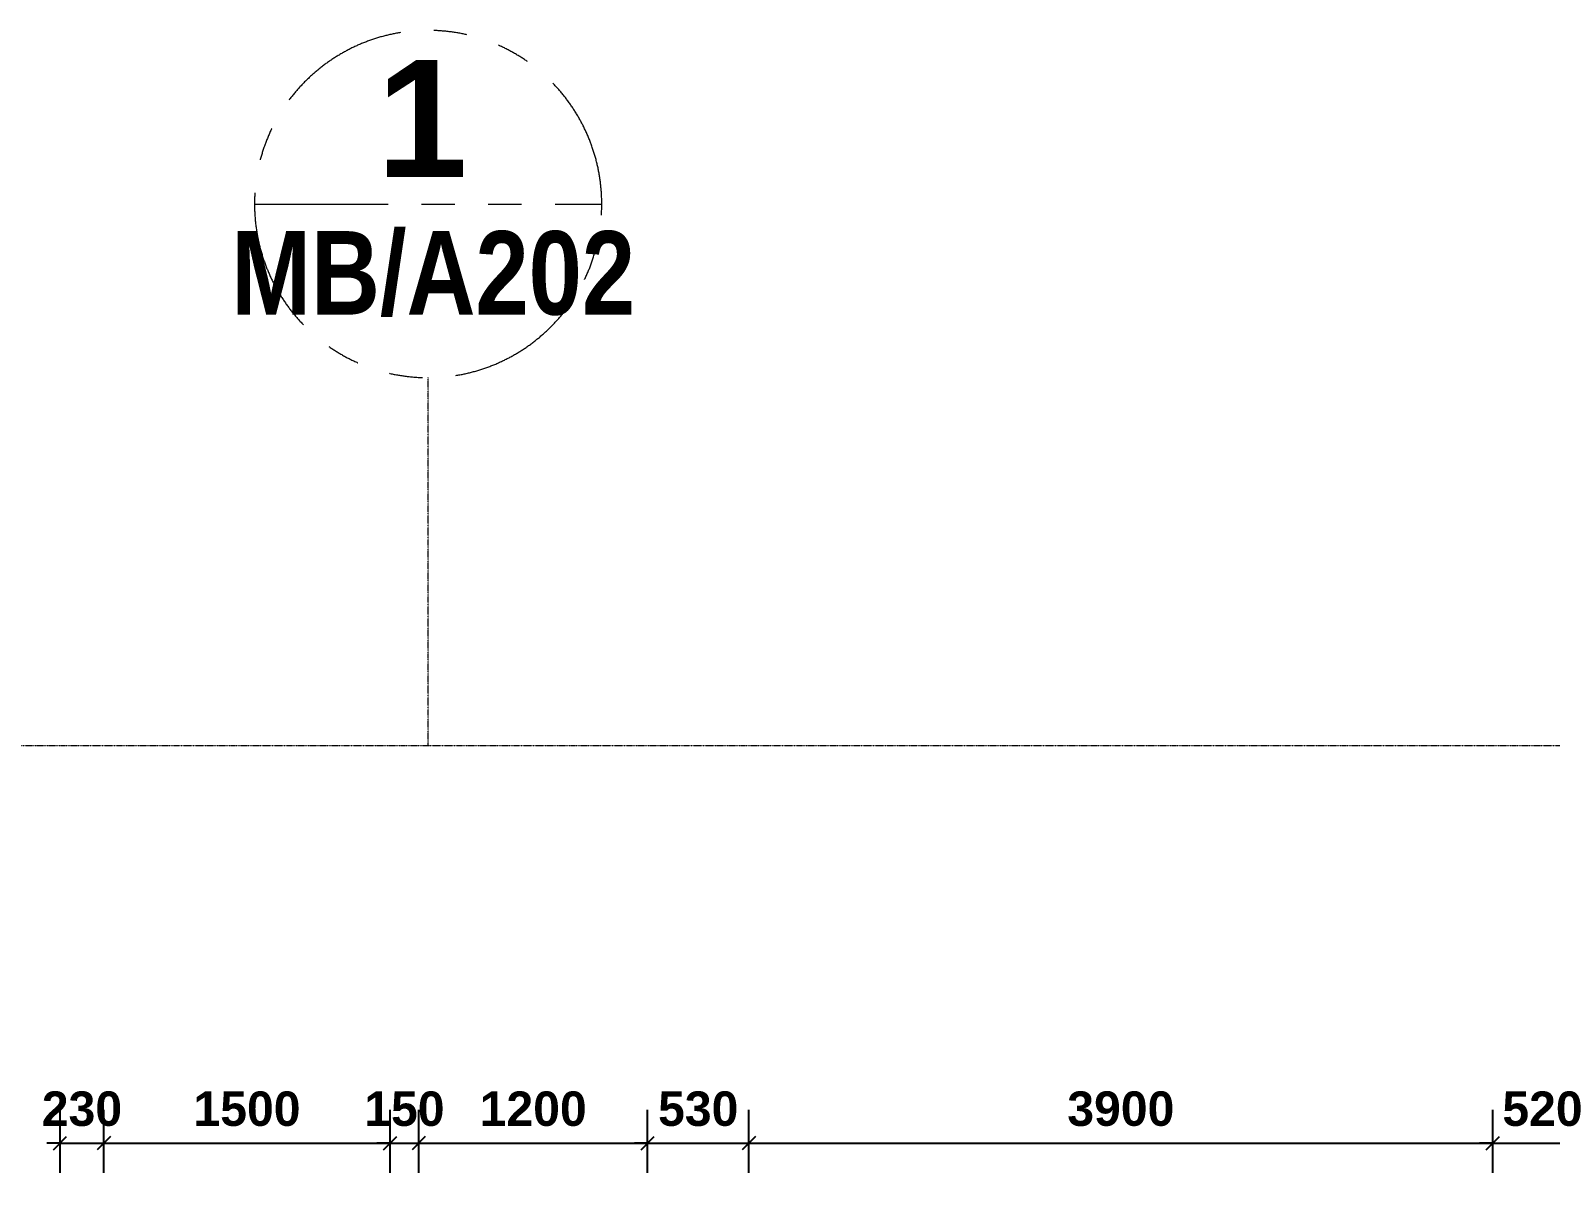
# Model space of a CAD drawing. Header units: inches. Extents: x 22 to 382261, y 22 to 371281.
# Drawn here: x 103474 to 111441, y 255432 to 261439 of the extents above; entities that cross this region are included whole.
import ezdxf

# ---------------------------------------------------------------- set-up
doc = ezdxf.new("R2010")
doc.units = ezdxf.units.IN
doc.header["$MEASUREMENT"] = 0
doc.linetypes.add('_Grundgrenze_', pattern=[9, 4, -1, 1, -1, 1, -1])
doc.layers.add('A-ANNO-DIMS', color=211, linetype='Continuous', lineweight=9)
doc.layers.add('A-ANNO-SYMB', color=150, linetype='Continuous', lineweight=9)
doc.styles.add('Arial Narrow_B_2', font='ARIALNB.TTF', dxfattribs={"height": 437.5})
doc.styles.add('Arial_B', font='arialbd.ttf', dxfattribs={"height": 350.793651})
doc.styles.add('Arial_B_1', font='arialbd.ttf', dxfattribs={"height": 180.555556})
doc.dimstyles.new('1', dxfattribs={"dimscale": 304.8, "dimtxt": 178.545395, "dimasz": 0.227865, "dimexe": 0.574147, "dimexo": 0.0625, "dimgap": 0.287073, "dimtad": 1, "dimdec": 0, "dimzin": 0, "dimdsep": 46, "dimtxsty": 'Arial_B_1', "dimblk1": 'OBLIQUE', "dimblk2": 'OBLIQUE', "dimsah": 1, "dimcen": 0.09, "dimdle": 0.574147, "dimazin": 0, "dimtfac": 1, "dimtdec": 4, "dimtix": 1, "dimtmove": 0, "dimatfit": 3, "dimfxl": 0.574147, "dimfxlon": 1, "dimtvp": 1, "dimtolj": 1, "dimtzin": 0, "dimarcsym": 2})

# ---------------------------------------------------------------- blocks, each defined once
blk = doc.blocks.new('Floor Plan - Metric Callout-744581-01-Ground floor DIMENSION PLAN')
at = {"layer": 'A-ANNO-SYMB', "linetype": '_Grundgrenze_'}
blk.add_line((-5.2, 0), (5.2, 0), dxfattribs=at)
for start, end in [(360, 180), (180, 360)]:
    blk.add_arc((0, 0), 5.2, start, end, dxfattribs=at)
blk = doc.blocks.new('_Oblique')
at = {"color": 0, "linetype": 'ByBlock', "lineweight": -2}
blk.add_line((-0.5, -0.5), (0.5, 0.5), dxfattribs=at)
blk = doc.blocks.new('*D4465')
at = {"layer": 'A-ANNO-DIMS', "color": 0, "lineweight": -2, "transparency": 16777216}
for p, q in [((103628.8, 255450.8), (103628.8, 255781.7)), ((103858.8, 255450.8), (103858.8, 255781.7)), ((103628.8, 255606.7), (103559.4, 255606.7)), ((103628.8, 255606.7), (103858.8, 255606.7)), ((103858.8, 255606.7), (103928.3, 255606.7))]:
    blk.add_line(p, q, dxfattribs=at)
at = {"layer": 'Defpoints', "color": 0, "transparency": 16777216}
for p in [(103858.8, 255606.7), (103628.8, 255431.7), (103858.8, 255431.7)]:
    blk.add_point(p, dxfattribs=at)
at = {"layer": 'A-ANNO-DIMS', "color": 0, "lineweight": -2, "transparency": 16777216, "xscale": 69.45312499999999, "yscale": 69.45312499999999, "zscale": 69.45312499999999}
blk.add_blockref('_Oblique', (103628.8, 255606.7), dxfattribs=at)
at = {"layer": 'A-ANNO-DIMS', "color": 0, "lineweight": -2, "transparency": 16777216, "xscale": 69.45312499999999, "yscale": 69.45312499999999, "zscale": 69.45312499999999, "rotation": 180}
blk.add_blockref('_Oblique', (103858.8, 255606.7), dxfattribs=at)
at = {"layer": 'A-ANNO-DIMS', "color": 0, "transparency": 16777216, "insert": (103743.8, 255786.4), "char_height": 180.56, "width": 489.725, "attachment_point": 5, "style": 'Arial_B_1'}
blk.add_mtext('\\A1;230', dxfattribs=at)
blk = doc.blocks.new('*D4466')
at = {"layer": 'A-ANNO-DIMS', "color": 0, "lineweight": -2, "transparency": 16777216}
for p, q in [((103858.8, 255450.8), (103858.8, 255781.7)), ((105358.8, 255450.8), (105358.8, 255781.7)), ((103683.8, 255606.7), (105533.8, 255606.7))]:
    blk.add_line(p, q, dxfattribs=at)
at = {"layer": 'Defpoints', "color": 0, "transparency": 16777216}
for p in [(105358.8, 255606.7), (103858.8, 255431.7), (105358.8, 255431.7)]:
    blk.add_point(p, dxfattribs=at)
at = {"layer": 'A-ANNO-DIMS', "color": 0, "lineweight": -2, "transparency": 16777216, "xscale": 69.45312499999999, "yscale": 69.45312499999999, "zscale": 69.45312499999999, "rotation": 180}
blk.add_blockref('_Oblique', (103858.8, 255606.7), dxfattribs=at)
at = {"layer": 'A-ANNO-DIMS', "color": 0, "lineweight": -2, "transparency": 16777216, "xscale": 69.45312499999999, "yscale": 69.45312499999999, "zscale": 69.45312499999999}
blk.add_blockref('_Oblique', (105358.8, 255606.7), dxfattribs=at)
at = {"layer": 'A-ANNO-DIMS', "color": 0, "transparency": 16777216, "insert": (104608.8, 255786.4), "char_height": 180.56, "width": 652.966, "attachment_point": 5, "style": 'Arial_B_1'}
blk.add_mtext('\\A1;1500', dxfattribs=at)
blk = doc.blocks.new('*D4467')
at = {"layer": 'A-ANNO-DIMS', "color": 0, "lineweight": -2, "transparency": 16777216}
for p, q in [((105358.8, 255450.8), (105358.8, 255781.7)), ((105508.8, 255450.8), (105508.8, 255781.7)), ((105358.8, 255606.7), (105289.4, 255606.7)), ((105358.8, 255606.7), (105508.8, 255606.7)), ((105508.8, 255606.7), (105578.3, 255606.7))]:
    blk.add_line(p, q, dxfattribs=at)
at = {"layer": 'Defpoints', "color": 0, "transparency": 16777216}
for p in [(105508.8, 255606.7), (105358.8, 255431.7), (105508.8, 255431.7)]:
    blk.add_point(p, dxfattribs=at)
at = {"layer": 'A-ANNO-DIMS', "color": 0, "lineweight": -2, "transparency": 16777216, "xscale": 69.45312499999999, "yscale": 69.45312499999999, "zscale": 69.45312499999999}
blk.add_blockref('_Oblique', (105358.8, 255606.7), dxfattribs=at)
at = {"layer": 'A-ANNO-DIMS', "color": 0, "lineweight": -2, "transparency": 16777216, "xscale": 69.45312499999999, "yscale": 69.45312499999999, "zscale": 69.45312499999999, "rotation": 180}
blk.add_blockref('_Oblique', (105508.8, 255606.7), dxfattribs=at)
at = {"layer": 'A-ANNO-DIMS', "color": 0, "transparency": 16777216, "insert": (105433.8, 255786.4), "char_height": 180.56, "width": 489.725, "attachment_point": 5, "style": 'Arial_B_1'}
blk.add_mtext('\\A1;150', dxfattribs=at)
blk = doc.blocks.new('*D4468')
at = {"layer": 'A-ANNO-DIMS', "color": 0, "lineweight": -2, "transparency": 16777216}
for p, q in [((105508.8, 255450.8), (105508.8, 255781.7)), ((106708.8, 255450.8), (106708.8, 255781.7)), ((105333.8, 255606.7), (106883.8, 255606.7))]:
    blk.add_line(p, q, dxfattribs=at)
at = {"layer": 'Defpoints', "color": 0, "transparency": 16777216}
for p in [(106708.8, 255606.7), (105508.8, 255431.7), (106708.8, 255431.7)]:
    blk.add_point(p, dxfattribs=at)
at = {"layer": 'A-ANNO-DIMS', "color": 0, "lineweight": -2, "transparency": 16777216, "xscale": 69.45312499999999, "yscale": 69.45312499999999, "zscale": 69.45312499999999, "rotation": 180}
blk.add_blockref('_Oblique', (105508.8, 255606.7), dxfattribs=at)
at = {"layer": 'A-ANNO-DIMS', "color": 0, "lineweight": -2, "transparency": 16777216, "xscale": 69.45312499999999, "yscale": 69.45312499999999, "zscale": 69.45312499999999}
blk.add_blockref('_Oblique', (106708.8, 255606.7), dxfattribs=at)
at = {"layer": 'A-ANNO-DIMS', "color": 0, "transparency": 16777216, "insert": (106108.8, 255786.4), "char_height": 180.56, "width": 652.966, "attachment_point": 5, "style": 'Arial_B_1'}
blk.add_mtext('\\A1;1200', dxfattribs=at)
blk = doc.blocks.new('*D4469')
at = {"layer": 'A-ANNO-DIMS', "color": 0, "lineweight": -2, "transparency": 16777216}
for p, q in [((106708.8, 255450.8), (106708.8, 255781.7)), ((107238.8, 255450.8), (107238.8, 255781.7)), ((106708.8, 255606.7), (106639.4, 255606.7)), ((106708.8, 255606.7), (107238.8, 255606.7)), ((107238.8, 255606.7), (107308.3, 255606.7))]:
    blk.add_line(p, q, dxfattribs=at)
at = {"layer": 'Defpoints', "color": 0, "transparency": 16777216}
for p in [(107238.8, 255606.7), (106708.8, 255431.7), (107238.8, 255431.7)]:
    blk.add_point(p, dxfattribs=at)
at = {"layer": 'A-ANNO-DIMS', "color": 0, "lineweight": -2, "transparency": 16777216, "xscale": 69.45312499999999, "yscale": 69.45312499999999, "zscale": 69.45312499999999}
blk.add_blockref('_Oblique', (106708.8, 255606.7), dxfattribs=at)
at = {"layer": 'A-ANNO-DIMS', "color": 0, "lineweight": -2, "transparency": 16777216, "xscale": 69.45312499999999, "yscale": 69.45312499999999, "zscale": 69.45312499999999, "rotation": 180}
blk.add_blockref('_Oblique', (107238.8, 255606.7), dxfattribs=at)
at = {"layer": 'A-ANNO-DIMS', "color": 0, "transparency": 16777216, "insert": (106973.8, 255786.4), "char_height": 180.56, "width": 489.725, "attachment_point": 5, "style": 'Arial_B_1'}
blk.add_mtext('\\A1;530', dxfattribs=at)
blk = doc.blocks.new('*D4470')
at = {"layer": 'A-ANNO-DIMS', "color": 0, "lineweight": -2, "transparency": 16777216}
for p, q in [((107238.8, 255450.8), (107238.8, 255781.7)), ((111138.8, 255450.8), (111138.8, 255781.7)), ((107063.8, 255606.7), (111313.8, 255606.7))]:
    blk.add_line(p, q, dxfattribs=at)
at = {"layer": 'Defpoints', "color": 0, "transparency": 16777216}
for p in [(111138.8, 255606.7), (107238.8, 255431.7), (111138.8, 255431.7)]:
    blk.add_point(p, dxfattribs=at)
at = {"layer": 'A-ANNO-DIMS', "color": 0, "lineweight": -2, "transparency": 16777216, "xscale": 69.45312499999999, "yscale": 69.45312499999999, "zscale": 69.45312499999999, "rotation": 180}
blk.add_blockref('_Oblique', (107238.8, 255606.7), dxfattribs=at)
at = {"layer": 'A-ANNO-DIMS', "color": 0, "lineweight": -2, "transparency": 16777216, "xscale": 69.45312499999999, "yscale": 69.45312499999999, "zscale": 69.45312499999999}
blk.add_blockref('_Oblique', (111138.8, 255606.7), dxfattribs=at)
at = {"layer": 'A-ANNO-DIMS', "color": 0, "transparency": 16777216, "insert": (109188.8, 255786.5), "char_height": 180.56, "width": 652.966, "attachment_point": 5, "style": 'Arial_B_1'}
blk.add_mtext('\\A1;3900', dxfattribs=at)
blk = doc.blocks.new('*D4471')
at = {"layer": 'A-ANNO-DIMS', "color": 0, "lineweight": -2, "transparency": 16777216}
for p, q in [((111138.8, 255450.8), (111138.8, 255781.7)), ((111658.8, 255450.8), (111658.8, 255781.7)), ((111138.8, 255606.7), (111069.4, 255606.7)), ((111138.8, 255606.7), (111658.8, 255606.7)), ((111658.8, 255606.7), (111728.3, 255606.7))]:
    blk.add_line(p, q, dxfattribs=at)
at = {"layer": 'Defpoints', "color": 0, "transparency": 16777216}
for p in [(111658.8, 255606.7), (111138.8, 255431.7), (111658.8, 255431.7)]:
    blk.add_point(p, dxfattribs=at)
at = {"layer": 'A-ANNO-DIMS', "color": 0, "lineweight": -2, "transparency": 16777216, "xscale": 69.45312499999999, "yscale": 69.45312499999999, "zscale": 69.45312499999999}
blk.add_blockref('_Oblique', (111138.8, 255606.7), dxfattribs=at)
at = {"layer": 'A-ANNO-DIMS', "color": 0, "lineweight": -2, "transparency": 16777216, "xscale": 69.45312499999999, "yscale": 69.45312499999999, "zscale": 69.45312499999999, "rotation": 180}
blk.add_blockref('_Oblique', (111658.8, 255606.7), dxfattribs=at)
at = {"layer": 'A-ANNO-DIMS', "color": 0, "transparency": 16777216, "insert": (111398.8, 255786.4), "char_height": 180.56, "width": 489.725, "attachment_point": 5, "style": 'Arial_B_1'}
blk.add_mtext('\\A1;520', dxfattribs=at)

msp = doc.modelspace()

# ---------------------------------------------------------------- linework, layer by layer
at = {"layer": 'A-ANNO-SYMB', "linetype": '_Grundgrenze_'}
for p, q in [((105558.3, 257690.3), (105558.3, 259619.2)), ((122150.5, 257690.3), (96130.5, 257690.3))]:
    msp.add_line(p, q, dxfattribs=at)

# ---------------------------------------------------------------- block references
at = {"layer": 'A-ANNO-SYMB', "linetype": '_Grundgrenze_', "xscale": 174.9999999999999, "yscale": 174.9999999999999, "zscale": 174.9999999999999}
msp.add_blockref('Floor Plan - Metric Callout-744581-01-Ground floor DIMENSION PLAN', (105558.3, 260529.2), dxfattribs=at)

# ---------------------------------------------------------------- texts
at = {"layer": 'A-ANNO-SYMB', "linetype": '_Grundgrenze_', "attachment_point": 1}
for s, insert, char_height, width, style in [('\\fArial|b1|i0|c0|p34|;1', (105289.3, 261283.8), 612.5, 589.24, 'Arial_B'), ('MB/A202', (104526.5, 260387.2), 437.5, 2553.375, 'Arial Narrow_B_2')]:
    msp.add_mtext(s, dxfattribs=dict(at, insert=insert, char_height=char_height, width=width, style=style))

# ---------------------------------------------------------------- dimensions: what is measured, and where the dimension line sits
at = {"layer": 'A-ANNO-DIMS'}
for base, p1, p2, override, picture, middle in [((103858.8, 255606.7), (103628.8, 255431.7), (103858.8, 255431.7), {"dimpost": '<>', "dimfxl": 230}, '*D4465', (103743.8, 255786.4)), ((105358.8, 255606.7), (103858.8, 255431.7), (105358.8, 255431.7), {"dimpost": '<>', "dimfxl": 1500}, '*D4466', (104608.8, 255786.4)), ((105508.8, 255606.7), (105358.8, 255431.7), (105508.8, 255431.7), {"dimpost": '<>', "dimfxl": 150}, '*D4467', (105433.8, 255786.4)), ((106708.8, 255606.7), (105508.8, 255431.7), (106708.8, 255431.7), {"dimpost": '<>', "dimfxl": 1200}, '*D4468', (106108.8, 255786.4)), ((107238.8, 255606.7), (106708.8, 255431.7), (107238.8, 255431.7), {"dimpost": '<>', "dimfxl": 530}, '*D4469', (106973.8, 255786.4)), ((111138.8, 255606.7), (107238.8, 255431.7), (111138.8, 255431.7), {"dimpost": '<>', "dimfxl": 3900}, '*D4470', (109188.8, 255786.5)), ((111658.8, 255606.7), (111138.8, 255431.7), (111658.8, 255431.7), {"dimpost": '<>', "dimfxl": 520}, '*D4471', (111398.8, 255786.4))]:
    dim = msp.add_linear_dim(base=base, p1=p1, p2=p2, dimstyle='1', override=override, dxfattribs=at)
    dim.commit()
    dim.dimension.update_dxf_attribs({"geometry": picture, "text_midpoint": middle})

doc.saveas('drawing.dxf')
